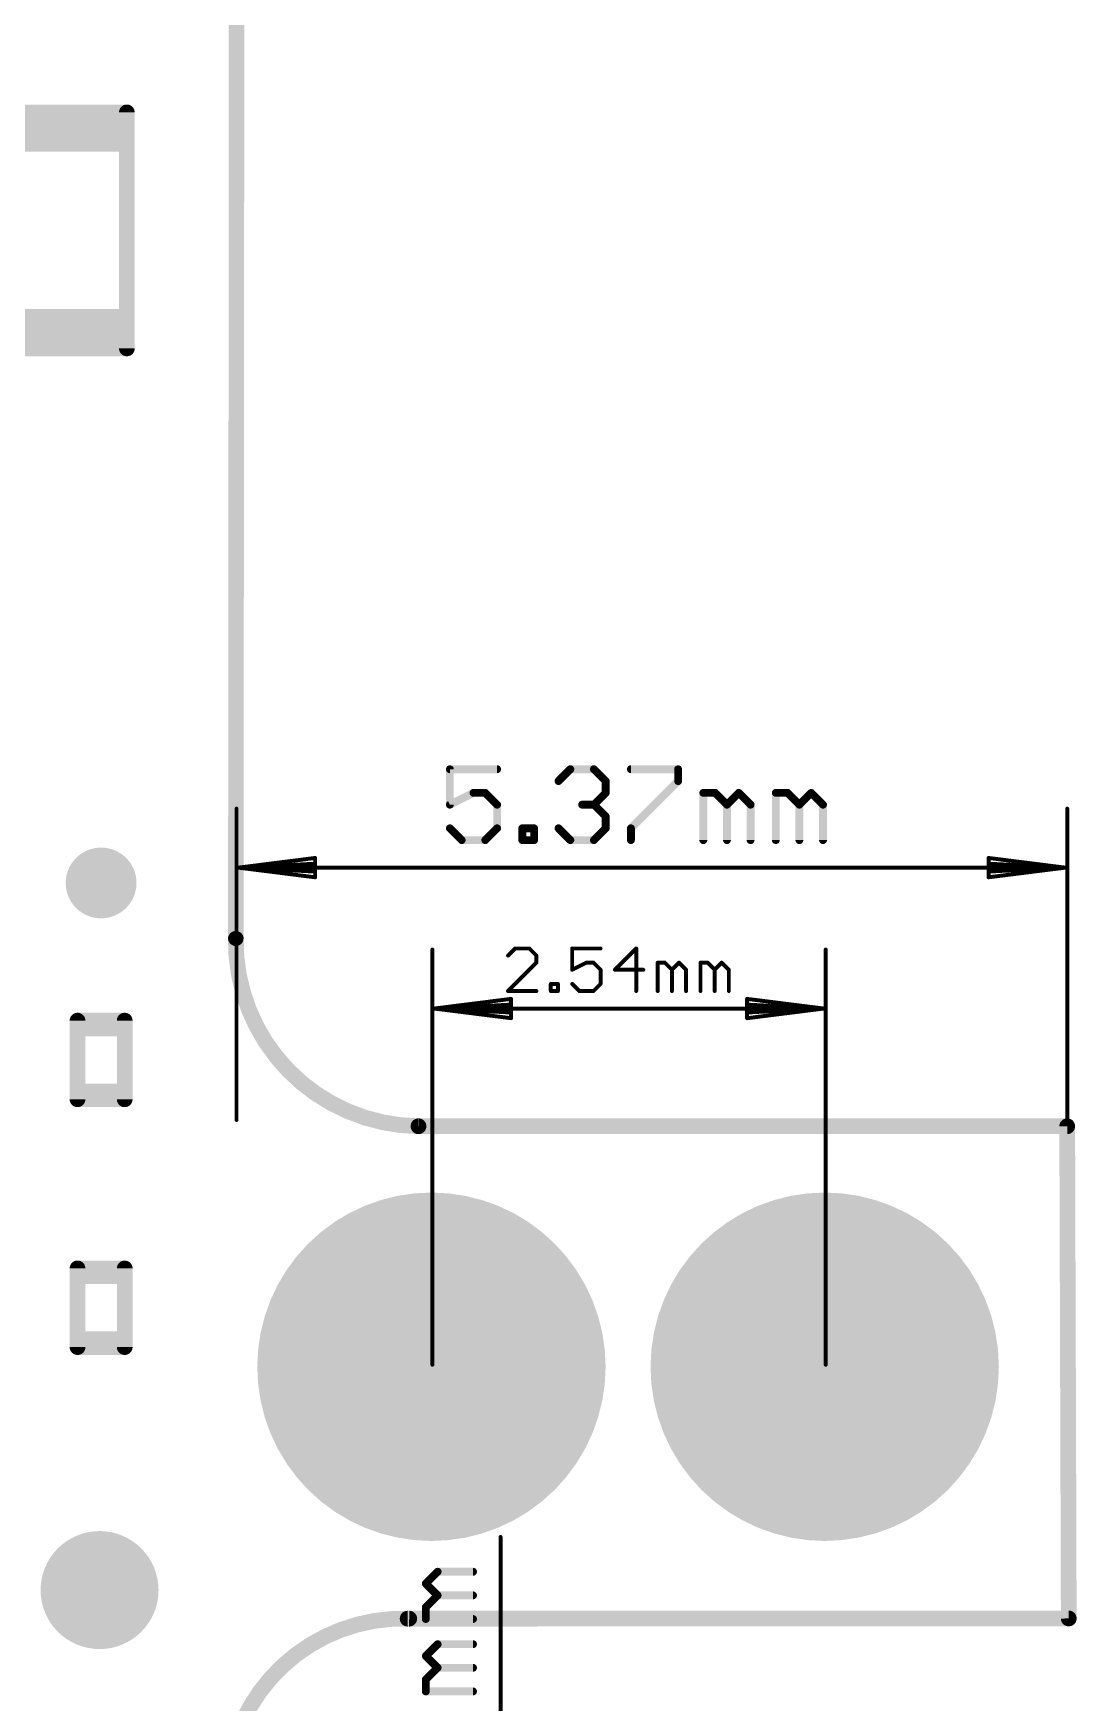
# Model space of a CAD drawing. Extents: x -2.9 to 20.2, y -3 to 22.1.
# Drawn here: x 7.18 to 13.92, y 2.71 to 13.49 of the extents above; entities that cross this region are included whole.
import ezdxf

# ---------------------------------------------------------------- set-up
doc = ezdxf.new("R2010")
doc.units = 0
for name, color, linetype in [('17', 82, 'CONTINUOUS'), ('18', 82, 'CONTINUOUS'), ('20', 7, 'CONTINUOUS'), ('51', 254, 'CONTINUOUS')]:
    doc.layers.add(name, color=color, linetype=linetype)

# ---------------------------------------------------------------- blocks, each defined once
blk = doc.blocks.new('RECT')
blk.add_solid([(-0.5, -0.5), (0.5, -0.5), (-0.5, 0.5), (0.5, 0.5)])
blk = doc.blocks.new('ROUNDP')
at = {"const_width": 0.5}
blk.add_lwpolyline([(0, -0.25, 1), (0, 0.25, 1), (0, -0.25)], format="xyb", dxfattribs=at)
blk = doc.blocks.new('ROUNDV')
at = {"const_width": 0.5}
blk.add_lwpolyline([(0, -0.25, 1), (0, 0.25, 1), (0, -0.25)], format="xyb", dxfattribs=at)

msp = doc.modelspace()

# ---------------------------------------------------------------- linework, layer by layer
at = {"layer": '20'}
for points, const_width in [([(8.49, 7.6436), (8.5, 19.508)], 0.1), ([(9.67, 6.43), (13.86, 6.43)], 0.1016), ([(13.87, 3.2512), (13.86, 6.43)], 0.1016), ([(9.6, 3.25), (13.87, 3.2512)], 0.1016)]:
    msp.add_lwpolyline(points, dxfattribs=dict(at, const_width=const_width))
for points, const_width in [([(8.49, 7.64, 0.4142), (9.67, 6.43)], 0.1016), ([(8.5154, 7.6397, 1), (8.4646, 7.6403)], 0.0508), ([(8.465, 7.6436, 1), (8.515, 7.6436)], 0.05), ([(9.67, 6.4554, 1), (9.67, 6.4046)], 0.0508), ([(9.6697, 6.4046, 1), (9.6703, 6.4554)], 0.0508), ([(13.8854, 6.4301, 1), (13.8346, 6.4299)], 0.0508), ([(13.86, 6.4046, 1), (13.86, 6.4554)], 0.0508), ([(9.61, 3.25, 0.4142), (8.43, 2.15)], 0.1016), ([(9.6, 3.2754, 1), (9.6, 3.2246)], 0.0508), ([(9.6091, 3.2246, 1), (9.6109, 3.2754)], 0.0508), ([(13.8446, 3.2511, 1), (13.8954, 3.2513)], 0.0508), ([(13.87, 3.2258, 1), (13.87, 3.2766)], 0.0508)]:
    msp.add_lwpolyline(points, format="xyb", dxfattribs=dict(at, const_width=const_width))
at = {"layer": '51'}
for points, const_width in [([(7.7864, 12.977), (7.7864, 11.453)], 0.1016), ([(10.1777, 8.7354), (9.8726, 8.7354)], 0.0508), ([(9.8726, 8.7354), (9.8726, 8.5066)], 0.0508), ([(10.5743, 8.6591), (10.6505, 8.7354)], 0.0508), ([(10.6505, 8.7354), (10.8031, 8.7354)], 0.0508), ([(10.8031, 8.7354), (10.8793, 8.6591)], 0.0508), ([(11.042, 8.7354), (11.3471, 8.7354)], 0.0508), ([(11.3471, 8.7354), (11.3471, 8.6591)], 0.0508), ([(10.8793, 8.6591), (10.8793, 8.5829)], 0.0508), ([(11.3471, 8.6591), (11.042, 8.3541)], 0.0508), ([(9.8726, 8.5066), (10.0252, 8.5829)], 0.0508), ([(10.0252, 8.5829), (10.1014, 8.5829)], 0.0508), ([(10.1014, 8.5829), (10.1777, 8.5066)], 0.0508), ([(10.1777, 8.5066), (10.1777, 8.3541)], 0.0508), ([(10.8031, 8.5066), (10.7268, 8.5066)], 0.0508), ([(10.8793, 8.5829), (10.8031, 8.5066)], 0.0508), ([(10.8031, 8.5066), (10.8793, 8.4303)], 0.0508), ([(11.5098, 8.2778), (11.5098, 8.5829)], 0.0508), ([(11.5098, 8.5829), (11.5861, 8.5829)], 0.0508), ([(11.5861, 8.5829), (11.6623, 8.5066)], 0.0508), ([(11.6623, 8.5066), (11.7386, 8.5829)], 0.0508), ([(11.6623, 8.5066), (11.6623, 8.2778)], 0.0508), ([(11.7386, 8.5829), (11.8149, 8.5066)], 0.0508), ([(11.8149, 8.5066), (11.8149, 8.2778)], 0.0508), ([(11.9776, 8.2778), (11.9776, 8.5829)], 0.0508), ([(11.9776, 8.5829), (12.0538, 8.5829)], 0.0508), ([(12.0538, 8.5829), (12.1301, 8.5066)], 0.0508), ([(12.1301, 8.5066), (12.2064, 8.5829)], 0.0508), ([(12.1301, 8.5066), (12.1301, 8.2778)], 0.0508), ([(12.2064, 8.5829), (12.2826, 8.5066)], 0.0508), ([(12.2826, 8.5066), (12.2826, 8.2778)], 0.0508), ([(8.4944, 6.47), (8.4944, 8.481)], 0.0254), ([(10.8793, 8.4303), (10.8793, 8.3541)], 0.0508), ([(13.86, 6.47), (13.86, 8.481)], 0.0254), ([(9.9489, 8.2778), (9.8726, 8.3541)], 0.0508), ([(10.1014, 8.2778), (9.9489, 8.2778)], 0.0508), ([(10.1777, 8.3541), (10.1014, 8.2778)], 0.0508), ([(10.3404, 8.2778), (10.3404, 8.3541)], 0.0508), ([(10.3404, 8.3541), (10.4167, 8.3541)], 0.0508), ([(10.4167, 8.2778), (10.3404, 8.2778)], 0.0508), ([(10.4167, 8.3541), (10.4167, 8.2778)], 0.0508), ([(10.6505, 8.2778), (10.5743, 8.3541)], 0.0508), ([(10.8031, 8.2778), (10.6505, 8.2778)], 0.0508), ([(10.8793, 8.3541), (10.8031, 8.2778)], 0.0508), ([(11.042, 8.3541), (11.042, 8.2778)], 0.0508), ([(8.5071, 8.1), (9.0024, 8.1624)], 0.0254), ([(8.5071, 8.1), (9.0024, 8.1254)], 0.0254), ([(8.5071, 8.1), (13.8473, 8.1)], 0.0254), ([(9.0024, 8.0376), (8.5071, 8.1)], 0.0254), ([(9.0024, 8.0746), (8.5071, 8.1)], 0.0254), ([(9.0024, 8.1624), (9.0024, 8.0376)], 0.0254), ([(13.8473, 8.1), (13.352, 8.1624)], 0.0254), ([(13.352, 8.1624), (13.352, 8.0376)], 0.0254), ([(13.8473, 8.1), (13.352, 8.1254)], 0.0254), ([(13.352, 8.0376), (13.8473, 8.1)], 0.0254), ([(13.352, 8.0746), (13.8473, 8.1)], 0.0254), ([(9.76, 4.89), (9.76, 7.571)], 0.0254), ([(10.2941, 7.5779), (10.2483, 7.5321)], 0.0254), ([(10.3857, 7.5779), (10.2941, 7.5779)], 0.0254), ([(10.4315, 7.5321), (10.3857, 7.5779)], 0.0254), ([(10.8459, 7.5779), (10.6627, 7.5779)], 0.0254), ([(10.6627, 7.5779), (10.6627, 7.4405)], 0.0254), ([(11.0763, 7.5779), (10.9389, 7.4405)], 0.0254), ([(11.0763, 7.3031), (11.0763, 7.5779)], 0.0254), ([(12.3, 4.89), (12.3, 7.571)], 0.0254), ([(10.2483, 7.3031), (10.4315, 7.4863)], 0.0254), ([(10.4315, 7.4863), (10.4315, 7.5321)], 0.0254), ([(10.6627, 7.4405), (10.7543, 7.4863)], 0.0254), ([(10.7543, 7.4863), (10.8001, 7.4863)], 0.0254), ([(10.8001, 7.4863), (10.8459, 7.4405)], 0.0254), ([(10.8459, 7.4405), (10.8459, 7.3489)], 0.0254), ([(10.9389, 7.4405), (11.1221, 7.4405)], 0.0254), ([(11.2151, 7.3031), (11.2151, 7.4863)], 0.0254), ([(11.2151, 7.4863), (11.2609, 7.4863)], 0.0254), ([(11.2609, 7.4863), (11.3067, 7.4405)], 0.0254), ([(11.3067, 7.4405), (11.3525, 7.4863)], 0.0254), ([(11.3067, 7.4405), (11.3067, 7.3031)], 0.0254), ([(11.3525, 7.4863), (11.3983, 7.4405)], 0.0254), ([(11.3983, 7.4405), (11.3983, 7.3031)], 0.0254), ([(11.4914, 7.3031), (11.4914, 7.4863)], 0.0254), ([(11.4914, 7.4863), (11.5372, 7.4863)], 0.0254), ([(11.5372, 7.4863), (11.583, 7.4405)], 0.0254), ([(11.583, 7.4405), (11.6288, 7.4863)], 0.0254), ([(11.583, 7.4405), (11.583, 7.3031)], 0.0254), ([(11.6288, 7.4863), (11.6746, 7.4405)], 0.0254), ([(11.6746, 7.4405), (11.6746, 7.3031)], 0.0254), ([(10.5245, 7.3031), (10.5245, 7.3489)], 0.0254), ([(10.5245, 7.3489), (10.5703, 7.3489)], 0.0254), ([(10.5703, 7.3489), (10.5703, 7.3031)], 0.0254), ([(10.7085, 7.3031), (10.6627, 7.3489)], 0.0254), ([(10.8459, 7.3489), (10.8001, 7.3031)], 0.0254), ([(9.7727, 7.19), (10.268, 7.2524)], 0.0254), ([(9.7727, 7.19), (10.268, 7.2154)], 0.0254), ([(10.4315, 7.3031), (10.2483, 7.3031)], 0.0254), ([(10.268, 7.2524), (10.268, 7.1276)], 0.0254), ([(10.5703, 7.3031), (10.5245, 7.3031)], 0.0254), ([(10.8001, 7.3031), (10.7085, 7.3031)], 0.0254), ([(12.2873, 7.19), (11.792, 7.2524)], 0.0254), ([(11.792, 7.2524), (11.792, 7.1276)], 0.0254), ([(12.2873, 7.19), (11.792, 7.2154)], 0.0254), ([(7.4676, 6.604), (7.4676, 7.112)], 0.1016), ([(7.7724, 7.112), (7.7724, 6.604)], 0.1016), ([(9.7727, 7.19), (12.2873, 7.19)], 0.0254), ([(10.268, 7.1276), (9.7727, 7.19)], 0.0254), ([(10.268, 7.1646), (9.7727, 7.19)], 0.0254), ([(11.792, 7.1276), (12.2873, 7.19)], 0.0254), ([(11.792, 7.1646), (12.2873, 7.19)], 0.0254), ([(7.4676, 5.0038), (7.4676, 5.5118)], 0.1016), ([(7.7724, 5.5118), (7.7724, 5.0038)], 0.1016), ([(10.2, 0.6223), (10.2, 3.7775)], 0.0254), ([(9.7171, 3.4767), (9.7934, 3.553)], 0.0508), ([(9.7934, 3.553), (10.0222, 3.553)], 0.0508), ([(9.7934, 3.4004), (9.7171, 3.4767)], 0.0508), ([(9.7171, 3.3242), (9.7934, 3.4004)], 0.0508), ([(9.7171, 3.2479), (9.7171, 3.3242)], 0.0508), ([(9.7934, 3.4004), (10.0222, 3.4004)], 0.0508), ([(10.0222, 3.2479), (9.7171, 3.2479)], 0.0508), ([(9.7171, 3.009), (9.7934, 3.0852)], 0.0508), ([(9.7934, 2.9327), (9.7171, 3.009)], 0.0508), ([(9.7934, 3.0852), (10.0222, 3.0852)], 0.0508), ([(9.7171, 2.8564), (9.7934, 2.9327)], 0.0508), ([(9.7934, 2.9327), (10.0222, 2.9327)], 0.0508), ([(9.7171, 2.7802), (9.7171, 2.8564)], 0.0508), ([(10.0222, 2.7802), (9.7171, 2.7802)], 0.0508)]:
    msp.add_lwpolyline(points, dxfattribs=dict(at, const_width=const_width))
for points, const_width in [([(7.8118, 12.977, 1), (7.761, 12.977)], 0.0508), ([(7.761, 11.453, 1), (7.8118, 11.453)], 0.0508), ([(9.8726, 8.7481, 1), (9.8726, 8.7227)], 0.0254), ([(9.8853, 8.7354, 1), (9.8599, 8.7354)], 0.0254), ([(10.1777, 8.7227, 1), (10.1777, 8.7481)], 0.0254), ([(10.6505, 8.7481, 1), (10.6505, 8.7227)], 0.0254), ([(10.6595, 8.7264, 1), (10.6416, 8.7444)], 0.0254), ([(10.8121, 8.7444, 1), (10.7941, 8.7264)], 0.0254), ([(10.8031, 8.7227, 1), (10.8031, 8.7481)], 0.0254), ([(11.042, 8.7481, 1), (11.042, 8.7227)], 0.0254), ([(11.3598, 8.7354, 1), (11.3344, 8.7354)], 0.0254), ([(11.3471, 8.7227, 1), (11.3471, 8.7481)], 0.0254), ([(10.5653, 8.6681, 1), (10.5833, 8.6501)], 0.0254), ([(10.892, 8.6591, 1), (10.8666, 8.6591)], 0.0254), ([(10.8704, 8.6501, 1), (10.8883, 8.6681)], 0.0254), ([(11.3344, 8.6591, 1), (11.3598, 8.6591)], 0.0254), ([(11.3561, 8.6501, 1), (11.3381, 8.6681)], 0.0254), ([(9.867, 8.518, 1), (9.8783, 8.4952)], 0.0254), ([(9.8599, 8.5066, 1), (9.8853, 8.5066)], 0.0254), ([(10.0252, 8.5956, 1), (10.0252, 8.5702)], 0.0254), ([(10.0309, 8.5715, 1), (10.0195, 8.5942)], 0.0254), ([(10.1104, 8.5918, 1), (10.0925, 8.5739)], 0.0254), ([(10.1014, 8.5702, 1), (10.1014, 8.5956)], 0.0254), ([(10.1904, 8.5066, 1), (10.165, 8.5066)], 0.0254), ([(10.1687, 8.4976, 1), (10.1867, 8.5156)], 0.0254), ([(10.7268, 8.5193, 1), (10.7268, 8.4939)], 0.0254), ([(10.8121, 8.5156, 1), (10.7941, 8.4976)], 0.0254), ([(10.7941, 8.5156, 1), (10.8121, 8.4976)], 0.0254), ([(10.8031, 8.4939, 1), (10.8031, 8.5193)], 0.0254), ([(10.8666, 8.5829, 1), (10.892, 8.5829)], 0.0254), ([(10.8883, 8.5739, 1), (10.8704, 8.5918)], 0.0254), ([(11.5225, 8.5829, 1), (11.4971, 8.5829)], 0.0254), ([(11.5098, 8.5956, 1), (11.5098, 8.5702)], 0.0254), ([(11.595, 8.5918, 1), (11.5771, 8.5739)], 0.0254), ([(11.5861, 8.5702, 1), (11.5861, 8.5956)], 0.0254), ([(11.675, 8.5066, 1), (11.6496, 8.5066)], 0.0254), ([(11.6534, 8.5156, 1), (11.6713, 8.4976)], 0.0254), ([(11.6534, 8.4976, 1), (11.6713, 8.5156)], 0.0254), ([(11.7476, 8.5918, 1), (11.7296, 8.5739)], 0.0254), ([(11.7476, 8.5739, 1), (11.7296, 8.5918)], 0.0254), ([(11.8276, 8.5066, 1), (11.8022, 8.5066)], 0.0254), ([(11.8059, 8.4976, 1), (11.8238, 8.5156)], 0.0254), ([(11.9903, 8.5829, 1), (11.9649, 8.5829)], 0.0254), ([(11.9776, 8.5956, 1), (11.9776, 8.5702)], 0.0254), ([(12.0628, 8.5918, 1), (12.0448, 8.5739)], 0.0254), ([(12.0538, 8.5702, 1), (12.0538, 8.5956)], 0.0254), ([(12.1428, 8.5066, 1), (12.1174, 8.5066)], 0.0254), ([(12.1211, 8.5156, 1), (12.1391, 8.4976)], 0.0254), ([(12.1211, 8.4976, 1), (12.1391, 8.5156)], 0.0254), ([(12.2153, 8.5918, 1), (12.1974, 8.5739)], 0.0254), ([(12.2153, 8.5739, 1), (12.1974, 8.5918)], 0.0254), ([(12.2953, 8.5066, 1), (12.2699, 8.5066)], 0.0254), ([(12.2736, 8.4976, 1), (12.2916, 8.5156)], 0.0254), ([(8.5008, 8.481, 1), (8.4881, 8.481)], 0.0127), ([(10.892, 8.4303, 1), (10.8666, 8.4303)], 0.0254), ([(10.8704, 8.4213, 1), (10.8883, 8.4393)], 0.0254), ([(13.8664, 8.481, 1), (13.8537, 8.481)], 0.0127), ([(9.8816, 8.363, 1), (9.8637, 8.3451)], 0.0254), ([(9.9489, 8.2905, 1), (9.9489, 8.2651)], 0.0254), ([(10.1014, 8.2651, 1), (10.1014, 8.2905)], 0.0254), ([(10.165, 8.3541, 1), (10.1904, 8.3541)], 0.0254), ([(10.1867, 8.3451, 1), (10.1687, 8.363)], 0.0254), ([(10.3531, 8.3541, 1), (10.3277, 8.3541)], 0.0254), ([(10.3404, 8.3668, 1), (10.3404, 8.3414)], 0.0254), ([(10.3404, 8.2905, 1), (10.3404, 8.2651)], 0.0254), ([(10.4294, 8.3541, 1), (10.404, 8.3541)], 0.0254), ([(10.4167, 8.3414, 1), (10.4167, 8.3668)], 0.0254), ([(10.4167, 8.2651, 1), (10.4167, 8.2905)], 0.0254), ([(10.5833, 8.363, 1), (10.5653, 8.3451)], 0.0254), ([(10.6505, 8.2905, 1), (10.6505, 8.2651)], 0.0254), ([(10.8031, 8.2651, 1), (10.8031, 8.2905)], 0.0254), ([(10.8666, 8.3541, 1), (10.892, 8.3541)], 0.0254), ([(10.8883, 8.3451, 1), (10.8704, 8.363)], 0.0254), ([(11.0547, 8.3541, 1), (11.0293, 8.3541)], 0.0254), ([(11.0331, 8.363, 1), (11.051, 8.3451)], 0.0254), ([(9.9399, 8.2688, 1), (9.9579, 8.2868)], 0.0254), ([(10.0925, 8.2868, 1), (10.1104, 8.2688)], 0.0254), ([(10.3277, 8.2778, 1), (10.3531, 8.2778)], 0.0254), ([(10.404, 8.2778, 1), (10.4294, 8.2778)], 0.0254), ([(10.6416, 8.2688, 1), (10.6595, 8.2868)], 0.0254), ([(10.7941, 8.2868, 1), (10.8121, 8.2688)], 0.0254), ([(11.0293, 8.2778, 1), (11.0547, 8.2778)], 0.0254), ([(11.4971, 8.2778, 1), (11.5225, 8.2778)], 0.0254), ([(11.6496, 8.2778, 1), (11.675, 8.2778)], 0.0254), ([(11.8022, 8.2778, 1), (11.8276, 8.2778)], 0.0254), ([(11.9649, 8.2778, 1), (11.9903, 8.2778)], 0.0254), ([(12.1174, 8.2778, 1), (12.1428, 8.2778)], 0.0254), ([(12.2699, 8.2778, 1), (12.2953, 8.2778)], 0.0254), ([(8.5079, 8.1063, 1), (8.5063, 8.0937)], 0.0127), ([(8.5074, 8.1063, 1), (8.5068, 8.0937)], 0.0127), ([(8.5063, 8.1063, 1), (8.5079, 8.0937)], 0.0127), ([(8.5068, 8.1063, 1), (8.5074, 8.0937)], 0.0127), ([(8.5071, 8.1063, 1), (8.5071, 8.0937)], 0.0127), ([(9.0087, 8.1624, 1), (8.9961, 8.1624)], 0.0127), ([(9.0032, 8.1561, 1), (9.0016, 8.1687)], 0.0127), ([(9.0027, 8.1191, 1), (9.0021, 8.1317)], 0.0127), ([(9.0021, 8.0683, 1), (9.0027, 8.0809)], 0.0127), ([(13.3528, 8.1687, 1), (13.3512, 8.1561)], 0.0127), ([(13.3523, 8.1317, 1), (13.3517, 8.1191)], 0.0127), ([(13.3517, 8.0809, 1), (13.3523, 8.0683)], 0.0127), ([(13.3583, 8.1624, 1), (13.3457, 8.1624)], 0.0127), ([(13.8481, 8.0937, 1), (13.8465, 8.1063)], 0.0127), ([(13.8465, 8.0937, 1), (13.8481, 8.1063)], 0.0127), ([(13.8476, 8.0937, 1), (13.847, 8.1063)], 0.0127), ([(13.847, 8.0937, 1), (13.8476, 8.1063)], 0.0127), ([(13.8473, 8.0937, 1), (13.8473, 8.1063)], 0.0127), ([(8.9961, 8.0376, 1), (9.0087, 8.0376)], 0.0127), ([(9.0016, 8.0313, 1), (9.0032, 8.0439)], 0.0127), ([(13.3512, 8.0439, 1), (13.3528, 8.0313)], 0.0127), ([(13.3457, 8.0376, 1), (13.3583, 8.0376)], 0.0127), ([(9.7663, 7.571, 1), (9.7537, 7.571)], 0.0127), ([(10.2941, 7.5843, 1), (10.2941, 7.5716)], 0.0127), ([(10.2986, 7.5734, 1), (10.2896, 7.5824)], 0.0127), ([(10.3902, 7.5824, 1), (10.3812, 7.5734)], 0.0127), ([(10.3857, 7.5716, 1), (10.3857, 7.5843)], 0.0127), ([(10.669, 7.5779, 1), (10.6563, 7.5779)], 0.0127), ([(10.6627, 7.5843, 1), (10.6627, 7.5716)], 0.0127), ([(10.8459, 7.5716, 1), (10.8459, 7.5843)], 0.0127), ([(11.0826, 7.5779, 1), (11.07, 7.5779)], 0.0127), ([(11.0808, 7.5734, 1), (11.0718, 7.5824)], 0.0127), ([(12.3064, 7.571, 1), (12.2937, 7.571)], 0.0127), ([(10.2438, 7.5366, 1), (10.2528, 7.5276)], 0.0127), ([(10.4379, 7.5321, 1), (10.4252, 7.5321)], 0.0127), ([(10.4252, 7.4863, 1), (10.4379, 7.4863)], 0.0127), ([(10.427, 7.5276, 1), (10.436, 7.5366)], 0.0127), ([(10.436, 7.4818, 1), (10.427, 7.4908)], 0.0127), ([(10.6598, 7.4462, 1), (10.6655, 7.4348)], 0.0127), ([(10.6563, 7.4405, 1), (10.669, 7.4405)], 0.0127), ([(10.7543, 7.4927, 1), (10.7543, 7.48)], 0.0127), ([(10.7571, 7.4806, 1), (10.7514, 7.492)], 0.0127), ([(10.8046, 7.4908, 1), (10.7956, 7.4818)], 0.0127), ([(10.8001, 7.48, 1), (10.8001, 7.4927)], 0.0127), ([(10.8522, 7.4405, 1), (10.8395, 7.4405)], 0.0127), ([(10.8414, 7.436, 1), (10.8504, 7.445)], 0.0127), ([(10.9389, 7.4469, 1), (10.9389, 7.4342)], 0.0127), ([(10.9344, 7.445, 1), (10.9434, 7.436)], 0.0127), ([(11.1221, 7.4342, 1), (11.1221, 7.4469)], 0.0127), ([(11.2151, 7.4927, 1), (11.2151, 7.48)], 0.0127), ([(11.2215, 7.4863, 1), (11.2088, 7.4863)], 0.0127), ([(11.2654, 7.4908, 1), (11.2564, 7.4818)], 0.0127), ([(11.2609, 7.48, 1), (11.2609, 7.4927)], 0.0127), ([(11.3022, 7.445, 1), (11.3112, 7.436)], 0.0127), ([(11.3131, 7.4405, 1), (11.3004, 7.4405)], 0.0127), ([(11.3022, 7.436, 1), (11.3112, 7.445)], 0.0127), ([(11.357, 7.4908, 1), (11.348, 7.4818)], 0.0127), ([(11.357, 7.4818, 1), (11.348, 7.4908)], 0.0127), ([(11.4047, 7.4405, 1), (11.392, 7.4405)], 0.0127), ([(11.3939, 7.436, 1), (11.4028, 7.445)], 0.0127), ([(11.4977, 7.4863, 1), (11.485, 7.4863)], 0.0127), ([(11.4914, 7.4927, 1), (11.4914, 7.48)], 0.0127), ([(11.5416, 7.4908, 1), (11.5327, 7.4818)], 0.0127), ([(11.5372, 7.48, 1), (11.5372, 7.4927)], 0.0127), ([(11.5893, 7.4405, 1), (11.5766, 7.4405)], 0.0127), ([(11.5785, 7.445, 1), (11.5875, 7.436)], 0.0127), ([(11.5785, 7.436, 1), (11.5875, 7.445)], 0.0127), ([(11.6333, 7.4908, 1), (11.6243, 7.4818)], 0.0127), ([(11.6333, 7.4818, 1), (11.6243, 7.4908)], 0.0127), ([(11.6809, 7.4405, 1), (11.6682, 7.4405)], 0.0127), ([(11.6701, 7.436, 1), (11.6791, 7.445)], 0.0127), ([(10.5245, 7.3553, 1), (10.5245, 7.3426)], 0.0127), ([(10.5309, 7.3489, 1), (10.5182, 7.3489)], 0.0127), ([(10.5767, 7.3489, 1), (10.564, 7.3489)], 0.0127), ([(10.5703, 7.3426, 1), (10.5703, 7.3553)], 0.0127), ([(10.6671, 7.3534, 1), (10.6582, 7.3444)], 0.0127), ([(10.8395, 7.3489, 1), (10.8522, 7.3489)], 0.0127), ([(10.8504, 7.3444, 1), (10.8414, 7.3534)], 0.0127), ([(10.2483, 7.3095, 1), (10.2483, 7.2968)], 0.0127), ([(10.2438, 7.3076, 1), (10.2528, 7.2986)], 0.0127), ([(10.2744, 7.2524, 1), (10.2617, 7.2524)], 0.0127), ([(10.2688, 7.2461, 1), (10.2672, 7.2587)], 0.0127), ([(10.2683, 7.2091, 1), (10.2677, 7.2217)], 0.0127), ([(10.4315, 7.2968, 1), (10.4315, 7.3095)], 0.0127), ([(10.5245, 7.3095, 1), (10.5245, 7.2968)], 0.0127), ([(10.5182, 7.3031, 1), (10.5309, 7.3031)], 0.0127), ([(10.564, 7.3031, 1), (10.5767, 7.3031)], 0.0127), ([(10.5703, 7.2968, 1), (10.5703, 7.3095)], 0.0127), ([(10.7085, 7.3095, 1), (10.7085, 7.2968)], 0.0127), ([(10.704, 7.2986, 1), (10.7129, 7.3076)], 0.0127), ([(10.7956, 7.3076, 1), (10.8046, 7.2986)], 0.0127), ([(10.8001, 7.2968, 1), (10.8001, 7.3095)], 0.0127), ([(11.07, 7.3031, 1), (11.0826, 7.3031)], 0.0127), ([(11.2088, 7.3031, 1), (11.2215, 7.3031)], 0.0127), ([(11.3004, 7.3031, 1), (11.3131, 7.3031)], 0.0127), ([(11.392, 7.3031, 1), (11.4047, 7.3031)], 0.0127), ([(11.485, 7.3031, 1), (11.4977, 7.3031)], 0.0127), ([(11.5766, 7.3031, 1), (11.5893, 7.3031)], 0.0127), ([(11.6682, 7.3031, 1), (11.6809, 7.3031)], 0.0127), ([(11.7928, 7.2587, 1), (11.7912, 7.2461)], 0.0127), ([(11.7923, 7.2217, 1), (11.7917, 7.2091)], 0.0127), ([(11.7983, 7.2524, 1), (11.7857, 7.2524)], 0.0127), ([(7.493, 7.112, 1), (7.4422, 7.112)], 0.0508), ([(7.7978, 7.112, 1), (7.747, 7.112)], 0.0508), ([(9.7727, 7.1964, 1), (9.7727, 7.1837)], 0.0127), ([(9.7719, 7.1963, 1), (9.7735, 7.1837)], 0.0127), ([(9.7735, 7.1963, 1), (9.7719, 7.1837)], 0.0127), ([(9.773, 7.1963, 1), (9.7724, 7.1837)], 0.0127), ([(9.7724, 7.1963, 1), (9.773, 7.1837)], 0.0127), ([(10.2617, 7.1276, 1), (10.2744, 7.1276)], 0.0127), ([(10.2672, 7.1213, 1), (10.2688, 7.1339)], 0.0127), ([(10.2677, 7.1583, 1), (10.2683, 7.1709)], 0.0127), ([(11.7917, 7.1709, 1), (11.7923, 7.1583)], 0.0127), ([(11.7912, 7.1339, 1), (11.7928, 7.1213)], 0.0127), ([(11.7857, 7.1276, 1), (11.7983, 7.1276)], 0.0127), ([(12.2865, 7.1837, 1), (12.2881, 7.1963)], 0.0127), ([(12.2881, 7.1837, 1), (12.2865, 7.1963)], 0.0127), ([(12.287, 7.1837, 1), (12.2876, 7.1963)], 0.0127), ([(12.2876, 7.1837, 1), (12.287, 7.1963)], 0.0127), ([(12.2873, 7.1837, 1), (12.2873, 7.1964)], 0.0127), ([(7.4422, 6.604, 1), (7.493, 6.604)], 0.0508), ([(7.747, 6.604, 1), (7.7978, 6.604)], 0.0508), ([(8.4881, 6.47, 1), (8.5008, 6.47)], 0.0127), ([(13.8537, 6.47, 1), (13.8664, 6.47)], 0.0127), ([(7.493, 5.5118, 1), (7.4422, 5.5118)], 0.0508), ([(7.7978, 5.5118, 1), (7.747, 5.5118)], 0.0508), ([(7.4422, 5.0038, 1), (7.493, 5.0038)], 0.0508), ([(7.747, 5.0038, 1), (7.7978, 5.0038)], 0.0508), ([(9.7537, 4.89, 1), (9.7663, 4.89)], 0.0127), ([(12.2937, 4.89, 1), (12.3064, 4.89)], 0.0127), ([(10.2064, 3.7775, 1), (10.1937, 3.7775)], 0.0127), ([(9.7934, 3.5657, 1), (9.7934, 3.5403)], 0.0254), ([(9.8024, 3.544, 1), (9.7844, 3.562)], 0.0254), ([(10.0222, 3.5403, 1), (10.0222, 3.5657)], 0.0254), ([(9.7261, 3.4857, 1), (9.7082, 3.4677)], 0.0254), ([(9.7082, 3.4857, 1), (9.7261, 3.4677)], 0.0254), ([(9.7298, 3.3242, 1), (9.7044, 3.3242)], 0.0254), ([(9.7082, 3.3332, 1), (9.7261, 3.3152)], 0.0254), ([(9.7934, 3.4131, 1), (9.7934, 3.3877)], 0.0254), ([(9.8024, 3.3915, 1), (9.7844, 3.4094)], 0.0254), ([(9.7844, 3.3915, 1), (9.8024, 3.4094)], 0.0254), ([(10.0222, 3.3877, 1), (10.0222, 3.4131)], 0.0254), ([(9.7171, 3.2606, 1), (9.7171, 3.2352)], 0.0254), ([(9.7044, 3.2479, 1), (9.7298, 3.2479)], 0.0254), ([(10.0222, 3.2352, 1), (10.0222, 3.2606)], 0.0254), ([(9.7261, 3.0179, 1), (9.7082, 3)], 0.0254), ([(9.7082, 3.0179, 1), (9.7261, 3)], 0.0254), ([(9.7934, 3.0979, 1), (9.7934, 3.0725)], 0.0254), ([(9.8024, 3.0762, 1), (9.7844, 3.0942)], 0.0254), ([(10.0222, 3.0725, 1), (10.0222, 3.0979)], 0.0254), ([(9.7934, 2.9454, 1), (9.7934, 2.92)], 0.0254), ([(9.8024, 2.9237, 1), (9.7844, 2.9417)], 0.0254), ([(9.7844, 2.9237, 1), (9.8024, 2.9417)], 0.0254), ([(10.0222, 2.92, 1), (10.0222, 2.9454)], 0.0254), ([(9.7298, 2.8564, 1), (9.7044, 2.8564)], 0.0254), ([(9.7171, 2.7929, 1), (9.7171, 2.7675)], 0.0254), ([(9.7082, 2.8654, 1), (9.7261, 2.8474)], 0.0254), ([(10.0222, 2.7675, 1), (10.0222, 2.7929)], 0.0254), ([(9.7044, 2.7802, 1), (9.7298, 2.7802)], 0.0254)]:
    msp.add_lwpolyline(points, format="xyb", dxfattribs=dict(at, const_width=const_width))

# ---------------------------------------------------------------- block references
at = {"layer": '17', "xscale": 0.762, "yscale": 0.762}
msp.add_blockref('ROUNDP', (7.61, 3.4346), dxfattribs=at)
msp.add_blockref('ROUNDP', (7.61, 3.4346), dxfattribs=at)
at = {"layer": '18'}
for p, xscale, yscale in [((7.62, 8.001), 0.4572, 0.4572), ((9.7536, 4.8768), 2.25, 2.25), ((12.2936, 4.8768), 2.25, 2.25)]:
    msp.add_blockref('ROUNDV', p, dxfattribs=dict(at, xscale=xscale, yscale=yscale))
at = {"layer": '51'}
for p, xscale, yscale, rotation in [((7.38, 12.8754), 0.3048, 0.8128, 270), ((7.38, 11.5546), 0.3048, 0.8128, 270), ((7.62, 7.0866), 0.1524, 0.3048, 270), ((7.62, 6.6294), 0.1524, 0.3048, 270), ((7.62, 5.4864), 0.1524, 0.3048, 90), ((7.62, 5.0292), 0.1524, 0.3048, 90)]:
    msp.add_blockref('RECT', p, dxfattribs=dict(at, xscale=xscale, yscale=yscale, rotation=rotation))

doc.saveas('drawing.dxf')
